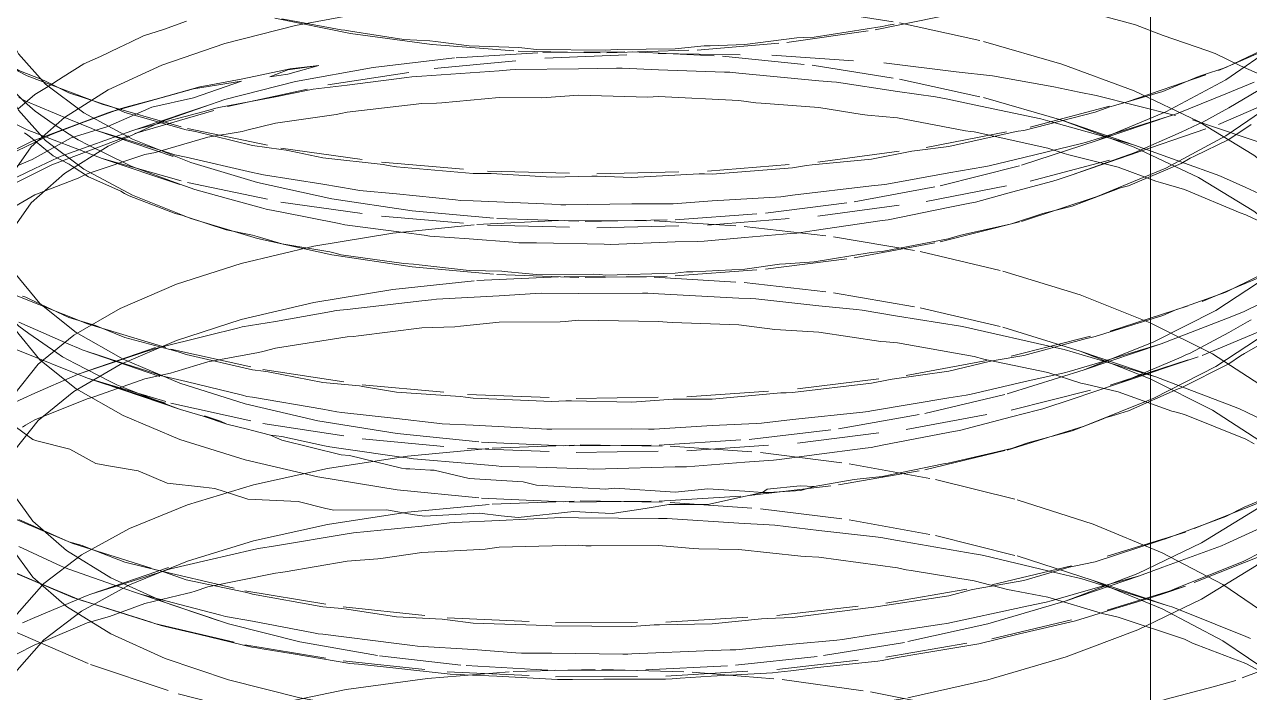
# Model space of a CAD drawing. Header units: millimetres. Extents: x 6 to 204, y 6 to 292.
# Drawn here: x 59.38 to 89.26, y 89.05 to 105.35 of the extents above; entities that cross this region are included whole.
import ezdxf

# ---------------------------------------------------------------- set-up
doc = ezdxf.new("R2010")
doc.units = ezdxf.units.MM
doc.linetypes.add('HIDDEN', pattern=[3, 2, -1])
doc.layers.add('M-VIEW', color=7, linetype='CONTINUOUS', lineweight=0)
doc.layers.add('M-VIEW-HIDD', color=8, linetype='HIDDEN', lineweight=0)

msp = doc.modelspace()

# ---------------------------------------------------------------- linework, layer by layer
at = {"layer": 'M-VIEW', "lineweight": 0}
msp.add_line((86.847, 84.457), (86.847, 107.454), dxfattribs=at)
at = {"layer": 'M-VIEW-HIDD', "lineweight": 0}
for p, q in [((62.094, 102.787), (64.264, 103.518)), ((61.411, 103.196), (61.689, 103.289)), ((85.545, 102.523), (87.379, 103.14)), ((84.687, 103.014), (86.458, 102.409)), ((61.113, 102.777), (63.434, 101.986)), ((61.275, 102.086), (63.532, 101.324)), ((84.934, 101.686), (86.301, 102.158)), ((60.684, 96.82), (63.082, 97.643)), ((85.227, 96.926), (87.111, 97.563)), ((60.786, 97.416), (63.164, 96.601)), ((85.127, 97.384), (86.979, 96.756)), ((86.115, 96.608), (88.109, 97.279)), ((60.913, 96.727), (64.311, 95.603)), ((60.998, 91.457), (63.35, 92.259)), ((84.789, 91.295), (86.578, 91.904)), ((85.447, 91.788), (87.254, 91.179)), ((62.207, 91.453), (64.355, 90.73)), ((87.171, 91.472), (87.704, 91.652)), ((60.559, 91.373), (60.707, 91.323))]:
    msp.add_line(p, q, dxfattribs=at)
for points in [[(75.212, 115.779), (72.516, 115.806), (69.871, 115.69), (67.323, 115.435), (64.916, 115.048), (62.691, 114.536), (60.687, 113.912), (58.939, 113.186), (57.477, 112.376), (56.325, 111.495), (55.504, 110.561), (55.027, 109.592), (54.904, 108.608), (55.136, 107.626), (55.719, 106.667), (56.643, 105.747), (57.893, 104.886), (59.446, 104.1)], [(75.212, 114.461), (72.516, 114.488), (69.871, 114.372), (67.323, 114.117), (64.916, 113.729), (62.691, 113.218), (60.687, 112.593), (58.939, 111.868), (57.477, 111.057), (56.325, 110.177), (55.504, 109.243), (55.027, 108.274), (54.904, 107.29), (55.136, 106.308), (55.719, 105.348), (56.643, 104.429), (57.893, 103.568), (59.446, 102.781)], [(65.484, 105.505), (67.332, 105.132), (69.322, 104.863), (71.418, 104.703), (73.585, 104.657), (75.784, 104.728), (77.979, 104.916), (80.131, 105.222), (82.203, 105.64), (84.159, 106.167), (85.966, 106.794), (87.591, 107.513), (89.008, 108.314), (90.191, 109.184), (91.12, 110.111), (91.779, 111.08), (92.157, 112.078), (92.247, 113.087)], [(60.827, 103.196), (59.893, 103.892), (59.229, 104.632), (58.847, 105.399), (58.752, 106.179), (58.947, 106.957), (59.427, 107.716), (60.186, 108.443), (61.209, 109.121), (62.479, 109.738), (63.975, 110.281), (65.669, 110.738), (67.533, 111.1), (69.535, 111.359), (71.641, 111.507), (73.812, 111.541), (76.013, 111.458), (78.206, 111.257)], [(88.44, 98.376), (89.719, 99.215), (90.755, 100.116), (91.529, 101.065), (92.028, 102.048), (92.243, 103.051), (92.172, 104.057), (91.814, 105.051), (91.177, 106.02), (90.271, 106.947), (89.112, 107.818), (87.719, 108.622), (86.117, 109.346), (84.333, 109.979), (82.397, 110.514), (80.343, 110.941), (78.206, 111.257)], [(60.827, 101.826), (59.893, 102.522), (59.229, 103.261), (58.847, 104.029), (58.752, 104.809), (58.947, 105.587), (59.427, 106.346), (60.186, 107.072), (61.209, 107.751), (62.479, 108.368), (63.975, 108.911), (65.669, 109.368), (67.533, 109.73), (69.535, 109.989), (71.641, 110.137), (73.812, 110.171), (76.013, 110.088), (78.206, 109.887)], [(88.44, 97.005), (89.719, 97.845), (90.755, 98.746), (91.529, 99.695), (92.028, 100.678), (92.243, 101.68), (92.172, 102.686), (91.814, 103.681), (91.177, 104.649), (90.271, 105.576), (89.112, 106.448), (87.719, 107.252), (86.117, 107.976), (84.333, 108.609), (82.397, 109.143), (80.343, 109.571), (78.206, 109.887)], [(59.446, 104.1), (61.275, 103.404), (63.351, 102.813), (65.635, 102.338), (68.09, 101.99), (70.673, 101.777), (73.338, 101.705), (76.041, 101.776), (78.735, 101.992), (81.373, 102.35), (83.91, 102.847), (86.301, 103.476), (88.507, 104.228), (90.488, 105.092), (92.21, 106.055), (93.645, 107.102), (94.766, 108.218), (95.556, 109.385)], [(83.615, 109.255), (86.026, 108.642), (88.256, 107.904), (90.265, 107.053), (92.02, 106.101), (93.49, 105.063), (94.65, 103.954), (95.48, 102.792), (95.965, 101.595), (96.097, 100.381), (95.874, 99.17), (95.3, 97.98), (94.384, 96.83), (93.142, 95.738), (91.597, 94.72), (89.773, 93.793), (87.704, 92.97), (85.424, 92.263)], [(59.446, 102.781), (61.275, 102.086), (63.351, 101.494), (65.635, 101.02), (68.09, 100.672), (70.673, 100.459), (73.338, 100.387), (76.041, 100.458), (78.735, 100.674), (81.373, 101.032), (83.91, 101.529), (86.301, 102.158), (88.507, 102.91), (90.488, 103.774), (92.21, 104.737), (93.645, 105.784), (94.766, 106.9), (95.556, 108.067)], [(83.615, 107.937), (86.026, 107.324), (88.256, 106.586), (90.265, 105.735), (92.02, 104.783), (93.49, 103.744), (94.65, 102.636), (95.48, 101.474), (95.965, 100.277), (96.097, 99.063), (95.874, 97.852), (95.3, 96.662), (94.384, 95.512), (93.142, 94.42), (91.597, 93.402), (89.773, 92.475), (87.704, 91.652), (85.424, 90.945)], [(82.868, 106.227), (84.027, 106.001), (84.364, 105.934), (85.088, 105.714), (86.215, 105.417), (86.482, 105.345), (87.158, 105.084), (88.225, 104.716), (88.425, 104.647)], [(59.14, 99.286), (58.809, 100.057), (58.766, 100.838), (59.012, 101.613), (59.543, 102.368), (60.35, 103.086), (61.419, 103.755), (62.731, 104.36), (64.264, 104.888), (65.991, 105.329), (67.882, 105.673), (69.905, 105.912), (72.025, 106.041), (74.205, 106.054), (76.407, 105.949), (78.594, 105.727), (80.727, 105.39), (82.77, 104.94)], [(60.827, 103.196), (62.014, 102.556), (63.434, 101.986), (65.063, 101.498), (66.872, 101.102), (68.831, 100.807), (70.904, 100.62), (73.057, 100.546), (75.252, 100.589), (77.452, 100.749), (79.618, 101.027), (81.712, 101.418), (83.7, 101.919), (85.545, 102.523), (87.217, 103.221), (88.686, 104.003), (89.928, 104.857), (90.92, 105.772)], [(58.208, 105.231), (58.345, 104.843), (58.364, 104.786), (58.434, 104.624), (58.798, 104.063), (58.824, 104.023), (59.375, 103.468), (59.571, 103.296), (59.634, 103.241), (60.08, 102.927), (60.609, 102.584), (60.683, 102.535), (60.935, 102.407), (61.879, 101.945), (61.979, 101.895)], [(59.217, 103.285), (59.627, 103.645), (59.957, 103.84), (60.322, 104.074), (60.823, 104.392), (61.235, 104.57), (61.685, 104.787), (61.964, 104.92), (62.28, 105.071), (62.77, 105.228), (63.328, 105.433)], [(65.653, 105.49), (67.101, 105.222), (67.193, 105.215), (67.333, 105.192), (68.629, 104.989), (69.265, 104.954), (69.403, 104.935), (70.224, 104.828), (71.437, 104.789), (71.587, 104.773), (71.87, 104.743), (73.551, 104.726), (73.68, 104.737), (73.834, 104.738), (75.25, 104.755), (75.955, 104.829), (76.103, 104.832), (76.952, 104.862), (78.223, 105.024), (78.377, 105.031), (78.64, 105.046), (80.298, 105.299), (80.445, 105.336), (80.591, 105.361)], [(82.88, 90.733), (84.789, 91.295), (86.538, 91.954), (88.095, 92.702), (89.435, 93.528), (90.535, 94.419), (91.374, 95.361), (91.939, 96.342), (92.22, 97.345), (92.212, 98.356), (91.915, 99.358), (91.335, 100.337), (90.48, 101.278), (89.367, 102.165), (88.014, 102.987), (86.445, 103.73), (84.687, 104.384), (82.77, 104.94)], [(54.86, 97.992), (55.669, 99.071), (56.816, 100.098), (58.284, 101.055), (60.046, 101.926), (62.072, 102.696), (64.329, 103.351), (66.776, 103.882), (69.373, 104.278), (72.074, 104.532), (74.834, 104.641), (77.606, 104.603), (80.341, 104.418), (82.108, 104.199), (82.991, 104.096), (84.489, 103.831), (85.108, 103.698), (85.518, 103.622), (87.871, 103.025), (90.012, 102.309)], [(63.55, 102.743), (63.325, 102.78), (61.828, 103.208), (61.644, 103.288), (61.554, 103.325), (60.463, 103.685), (59.889, 103.97), (59.803, 104.011), (59.243, 104.226), (58.378, 104.727), (58.306, 104.767), (58.179, 104.825)], [(59.14, 97.916), (58.809, 98.687), (58.766, 99.467), (59.012, 100.243), (59.543, 100.997), (60.35, 101.716), (61.419, 102.385), (62.731, 102.989), (64.264, 103.518), (65.991, 103.959), (67.882, 104.303), (69.905, 104.542), (72.025, 104.67), (74.205, 104.683), (76.407, 104.579), (78.594, 104.357), (80.727, 104.019), (82.77, 103.57)], [(63.55, 102.743), (64.939, 102.398), (65.641, 102.302), (65.761, 102.287), (65.881, 102.263), (66.654, 102.096), (68.129, 101.935), (68.247, 101.914), (68.455, 101.876), (70.324, 101.717), (70.63, 101.72), (70.76, 101.714), (72.242, 101.623), (73.216, 101.654), (73.352, 101.65), (74.192, 101.618), (75.839, 101.706), (75.967, 101.705), (76.154, 101.702), (78.111, 101.851), (78.458, 101.91), (78.589, 101.925), (80.042, 102.069), (81.022, 102.262), (81.154, 102.279), (81.929, 102.375), (83.498, 102.727), (83.616, 102.746), (83.754, 102.767), (85.5, 103.213), (85.83, 103.336), (85.943, 103.37), (87.15, 103.721), (87.98, 104.07), (88.087, 104.106), (88.687, 104.305), (89.928, 104.894)], [(88.425, 104.647), (89.043, 104.345), (90.02, 103.91)], [(66.557, 104.35), (65.924, 104.275), (65.857, 104.267), (64.7, 104.027), (63.79, 103.856), (63.656, 103.832), (62.611, 103.538), (61.818, 103.324), (61.689, 103.289), (60.773, 102.949), (60.195, 102.73), (59.992, 102.654), (59.213, 102.276), (58.791, 102.049), (58.684, 101.994), (58.588, 101.942), (57.954, 101.534), (57.674, 101.31), (57.513, 101.183), (57.013, 100.74), (56.859, 100.527), (56.746, 100.371), (56.403, 99.912)], [(60.827, 101.826), (62.014, 101.186), (63.434, 100.616), (65.063, 100.128), (66.872, 99.732), (68.831, 99.437), (70.904, 99.25), (73.057, 99.176), (75.252, 99.218), (77.452, 99.379), (79.618, 99.656), (81.712, 100.048), (83.7, 100.549), (85.545, 101.152), (87.217, 101.85), (88.686, 102.632), (89.928, 103.487), (90.92, 104.401)], [(65.36, 104.073), (65.799, 104.245), (66.557, 104.35)], [(65.36, 104.073), (65.799, 104.14), (66.557, 104.35)], [(58.7, 101.391), (59.633, 101.84), (60.185, 102.098), (60.274, 102.138), (60.903, 102.363), (61.999, 102.755), (62.094, 102.787), (62.313, 102.844), (63.85, 103.254), (64.047, 103.308), (64.156, 103.336), (65.5, 103.59), (66.294, 103.748), (66.416, 103.77), (67.246, 103.87), (68.702, 104.061), (68.825, 104.076), (69.071, 104.09), (70.958, 104.221), (71.227, 104.243), (71.355, 104.252), (72.889, 104.267), (73.819, 104.289), (73.956, 104.29), (74.846, 104.248), (76.451, 104.192), (76.583, 104.186), (76.808, 104.163), (78.758, 103.981), (79.063, 103.956), (79.19, 103.945), (80.676, 103.717), (81.602, 103.585), (81.733, 103.565), (81.863, 103.536), (82.545, 103.388), (84.175, 103.048)], [(64.668, 103.969), (63.501, 103.779), (61.411, 103.196), (59.563, 102.507), (57.99, 101.726), (56.719, 100.87), (55.772, 99.954), (55.165, 98.996)], [(64.668, 103.969), (63.501, 103.559), (62.481, 103.333), (61.411, 102.861), (60.516, 102.587), (59.563, 102.057), (58.807, 101.742), (57.99, 101.162), (57.384, 100.814), (56.719, 100.191), (56.271, 99.819), (55.772, 99.16), (55.487, 98.773)], [(59.243, 103.57), (59.409, 103.482), (60.463, 103.042), (61.017, 102.815), (61.113, 102.777), (61.828, 102.555), (62.947, 102.205), (63.049, 102.175), (63.325, 102.114), (64.939, 101.743), (65.095, 101.706), (65.206, 101.68), (66.654, 101.453), (67.422, 101.324), (67.547, 101.304), (68.455, 101.221), (69.89, 101.073), (70.017, 101.061), (70.324, 101.051), (72.242, 100.968), (72.458, 100.956), (72.586, 100.95), (74.192, 100.974), (75.068, 100.976), (75.205, 100.978), (76.154, 101.047), (77.697, 101.14), (77.829, 101.149), (78.111, 101.185), (80.042, 101.416), (80.288, 101.442), (80.412, 101.457), (81.929, 101.732), (82.78, 101.878), (82.908, 101.901), (83.754, 102.11), (85.167, 102.449), (85.284, 102.478), (85.5, 102.547), (87.15, 103.069), (87.381, 103.142), (87.483, 103.175), (88.687, 103.661), (89.373, 103.942)], [(61.979, 101.895), (62.083, 101.856), (63.055, 101.498), (63.532, 101.324), (64.3, 101.116), (65.158, 100.879), (65.276, 100.845), (65.653, 100.774), (67.05, 100.496), (67.193, 100.466), (68.629, 100.28), (69.125, 100.21), (69.265, 100.189), (70.224, 100.125), (71.293, 100.041), (71.437, 100.028), (71.87, 100.026), (73.517, 99.993), (73.68, 99.987), (75.25, 100.047), (75.806, 100.061), (75.955, 100.063), (76.952, 100.158), (78.075, 100.252), (78.223, 100.264), (78.64, 100.328), (80.298, 100.566), (80.445, 100.585), (81.909, 100.888), (82.44, 100.993), (82.576, 101.019), (83.459, 101.262), (84.461, 101.533), (84.591, 101.567), (84.932, 101.687), (86.314, 102.173), (86.451, 102.22), (87.592, 102.727), (88.008, 102.917), (88.11, 102.962), (88.754, 103.321), (89.473, 103.74)], [(59.139, 100.914), (59.633, 101.197), (60.684, 101.602), (60.767, 101.642), (60.903, 101.708), (62.313, 102.178), (62.572, 102.231), (62.676, 102.26), (63.85, 102.6), (64.689, 102.743), (64.804, 102.771), (65.5, 102.947), (66.981, 103.156), (67.094, 103.18), (67.246, 103.213), (69.071, 103.424), (69.427, 103.43), (69.556, 103.441), (70.958, 103.568), (71.979, 103.564), (72.114, 103.572), (72.889, 103.624), (74.588, 103.58), (74.714, 103.585), (74.846, 103.591), (76.808, 103.497), (77.215, 103.439), (77.349, 103.429), (78.758, 103.33), (79.811, 103.156), (79.944, 103.142), (80.676, 103.073), (82.337, 102.755), (82.456, 102.74), (82.545, 102.73), (84.346, 102.333), (84.739, 102.203), (84.857, 102.172), (86.061, 101.869), (86.979, 101.528), (87.091, 101.494), (87.675, 101.327), (89.036, 100.756), (89.172, 100.711), (90.537, 100.06)], [(82.88, 89.363), (84.789, 89.924), (86.538, 90.584), (88.095, 91.332), (89.435, 92.157), (90.535, 93.048), (91.374, 93.991), (91.939, 94.972), (92.22, 95.975), (92.212, 96.986), (91.915, 97.988), (91.335, 98.967), (90.48, 99.907), (89.367, 100.795), (88.014, 101.617), (86.445, 102.36), (84.687, 103.014), (82.77, 103.57)], [(59.375, 102.709), (59.457, 102.655), (59.52, 102.602), (60.08, 102.151), (60.469, 101.946), (60.543, 101.896), (60.935, 101.636), (61.724, 101.285), (61.816, 101.232), (61.929, 101.168), (63.055, 100.738), (63.219, 100.699), (63.331, 100.661), (64.3, 100.339), (64.937, 100.211), (65.054, 100.176), (65.653, 100.003), (66.824, 99.804), (66.959, 99.769), (67.101, 99.733), (68.629, 99.517), (68.865, 99.507), (69.008, 99.489), (70.224, 99.349), (71.025, 99.334), (71.167, 99.32), (71.87, 99.256), (73.256, 99.26), (73.413, 99.249), (73.551, 99.239), (75.25, 99.283), (75.528, 99.315), (75.68, 99.321), (76.952, 99.382), (77.799, 99.501), (77.946, 99.51), (78.64, 99.559), (80.033, 99.789), (80.189, 99.803), (80.298, 99.813), (81.909, 100.123), (82.187, 100.205), (82.324, 100.235), (83.459, 100.485), (84.221, 100.74), (84.349, 100.771), (84.932, 100.919), (86.115, 101.363), (86.246, 101.4), (86.314, 101.419), (87.592, 101.961), (87.818, 102.094), (87.921, 102.142), (88.754, 102.544), (89.305, 102.914)], [(84.175, 103.048), (84.346, 103), (86.061, 102.519), (86.35, 102.44), (86.458, 102.409), (87.675, 101.97), (88.447, 101.691), (88.552, 101.652), (89.172, 101.371), (90.345, 100.827), (90.435, 100.784), (90.537, 100.726), (91.757, 100.006), (91.968, 99.875), (92.04, 99.829), (92.821, 99.241)], [(90.012, 102.309), (91.905, 101.484), (93.518, 100.567), (94.822, 99.571), (95.795, 98.515), (96.421, 97.416), (96.69, 96.294), (96.595, 95.166), (96.14, 94.054), (95.331, 92.975), (94.184, 91.948), (92.716, 90.991), (90.954, 90.12), (88.928, 89.35), (88.379, 89.191), (87.232, 88.892), (87.019, 88.828), (86.932, 88.803), (86.694, 88.701), (86.076, 88.565), (84.224, 88.164), (81.627, 87.768)], [(55.583, 101.363), (56.445, 100.434), (57.635, 99.561), (59.132, 98.759), (60.913, 98.045), (62.944, 97.434), (65.193, 96.936), (67.619, 96.564), (70.181, 96.326), (72.834, 96.226), (75.534, 96.271), (78.233, 96.459), (80.885, 96.791), (83.444, 97.263), (85.866, 97.867), (88.109, 98.597), (90.135, 99.441), (91.909, 100.386)], [(59.114, 96.317), (59.713, 97.064), (60.584, 97.772), (61.714, 98.426), (63.082, 99.013), (64.664, 99.522), (66.433, 99.94), (68.36, 100.26), (70.409, 100.473), (72.547, 100.573), (74.736, 100.558), (76.938, 100.425), (79.115, 100.175), (81.23, 99.81), (83.245, 99.334), (85.127, 98.754), (86.842, 98.077), (88.361, 97.314)], [(55.583, 100.045), (56.445, 99.116), (57.635, 98.243), (59.132, 97.441), (60.913, 96.727), (62.944, 96.116), (65.193, 95.618), (67.619, 95.246), (70.181, 95.007), (72.834, 94.908), (75.534, 94.953), (78.233, 95.141), (80.885, 95.473), (83.444, 95.945), (85.866, 96.549), (88.109, 97.279), (90.135, 98.123), (91.909, 99.068)], [(59.14, 99.286), (59.754, 98.541), (60.641, 97.835), (61.784, 97.185), (63.164, 96.601), (64.758, 96.098), (66.537, 95.684), (68.471, 95.371), (70.526, 95.164), (72.668, 95.07), (74.858, 95.091), (77.06, 95.231), (79.235, 95.487), (81.345, 95.859), (83.354, 96.34), (85.227, 96.926), (86.932, 97.608), (88.44, 98.376)], [(55.165, 98.996), (54.909, 98.015), (55.008, 97.03), (55.46, 96.06), (56.258, 95.123), (57.387, 94.238), (58.829, 93.422), (60.559, 92.691), (62.546, 92.059), (64.756, 91.539), (67.152, 91.143), (69.692, 90.879), (72.332, 90.753), (75.026, 90.77), (77.729, 90.932), (80.393, 91.237), (82.973, 91.683), (85.424, 92.263)], [(59.114, 94.946), (59.713, 95.693), (60.584, 96.401), (61.714, 97.056), (63.082, 97.643), (64.664, 98.151), (66.433, 98.57), (68.36, 98.889), (70.409, 99.102), (72.547, 99.203), (74.736, 99.188), (76.938, 99.055), (79.115, 98.805), (81.23, 98.44), (83.245, 97.964), (85.127, 97.384), (86.842, 96.707), (88.361, 95.944)], [(59.33, 98.725), (59.409, 98.698), (59.491, 98.661), (60.463, 98.205), (61.113, 98.006), (61.208, 97.969), (61.828, 97.716), (63.049, 97.394), (63.147, 97.36), (63.325, 97.297), (64.939, 96.929), (65.206, 96.898), (65.322, 96.876), (66.654, 96.615), (67.547, 96.534), (67.673, 96.514), (68.455, 96.383), (70.017, 96.279), (70.139, 96.263), (70.324, 96.237), (72.242, 96.152), (72.586, 96.169), (72.718, 96.167), (74.192, 96.136), (75.205, 96.207), (75.342, 96.209), (76.154, 96.209), (77.829, 96.365), (77.956, 96.369), (78.111, 96.373), (80.042, 96.598), (80.412, 96.677), (80.541, 96.696), (81.929, 96.892), (82.908, 97.13), (83.035, 97.152), (83.754, 97.273), (85.284, 97.693), (85.396, 97.716), (85.5, 97.737), (87.15, 98.249), (87.483, 98.396), (87.588, 98.435), (88.687, 98.822), (89.472, 99.213)], [(58.443, 98.792), (58.552, 98.663), (58.606, 98.601), (58.897, 98.32), (59.238, 97.99), (59.481, 97.809), (60.164, 97.342), (60.307, 97.241), (60.615, 97.078), (61.484, 96.636), (61.631, 96.559), (61.995, 96.417), (63.006, 96.027), (63.183, 95.957), (63.596, 95.838), (64.162, 95.673), (64.311, 95.603), (64.819, 95.481), (64.937, 95.446), (65.382, 95.333)], [(59.061, 96.1), (59.633, 96.359), (60.598, 96.783), (60.684, 96.82), (60.903, 96.893), (62.313, 97.363), (62.472, 97.416), (62.572, 97.449), (63.85, 97.762), (64.574, 97.944), (64.689, 97.972), (65.5, 98.109), (66.863, 98.353), (66.981, 98.373), (67.246, 98.4), (69.071, 98.607), (69.303, 98.636), (69.427, 98.65), (70.958, 98.729), (71.844, 98.786), (71.979, 98.793), (72.889, 98.787), (74.457, 98.796), (74.588, 98.796), (74.846, 98.779), (76.808, 98.677), (77.086, 98.666), (77.215, 98.66), (78.758, 98.49), (79.676, 98.399), (79.811, 98.385), (80.676, 98.237), (82.212, 97.991), (82.337, 97.969), (82.545, 97.921), (84.346, 97.512), (84.624, 97.451), (84.739, 97.425), (86.061, 97.029), (86.867, 96.791), (86.979, 96.756), (87.675, 96.491), (88.936, 96.007), (89.036, 95.968), (89.172, 95.902), (90.537, 95.236)], [(59.243, 98.087), (60.463, 97.553), (60.695, 97.454), (60.786, 97.416), (61.828, 97.074), (62.586, 96.825), (62.69, 96.792), (63.325, 96.641), (64.696, 96.305), (64.803, 96.28), (64.939, 96.258), (66.654, 95.964), (66.995, 95.902), (67.116, 95.882), (68.455, 95.741), (69.438, 95.626), (69.569, 95.612), (70.324, 95.579), (71.993, 95.486), (72.12, 95.48), (72.242, 95.482), (74.192, 95.486), (74.602, 95.482), (74.735, 95.482), (76.154, 95.567), (77.223, 95.618), (77.36, 95.626), (78.111, 95.714), (79.831, 95.897), (79.958, 95.912), (80.042, 95.927), (81.929, 96.244), (82.347, 96.31), (82.471, 96.331), (83.754, 96.63), (84.744, 96.854), (84.866, 96.883), (85.5, 97.076), (87.004, 97.53), (87.111, 97.563), (88.687, 98.174), (89.038, 98.312), (89.134, 98.351), (90.097, 98.822)], [(59.329, 95.529), (59.404, 95.573), (59.633, 95.709), (60.903, 96.222), (60.998, 96.246), (61.092, 96.278), (62.313, 96.706), (62.94, 96.843), (63.048, 96.874), (63.85, 97.12), (65.084, 97.348), (65.195, 97.376), (65.5, 97.458), (67.246, 97.73), (67.407, 97.738), (67.528, 97.753), (69.071, 97.951), (69.879, 97.976), (70.011, 97.989), (70.958, 98.087), (72.442, 98.1), (72.57, 98.109), (72.889, 98.135), (74.846, 98.109), (75.058, 98.087), (75.189, 98.081), (76.808, 98.023), (77.682, 97.912), (77.819, 97.902), (78.758, 97.848), (80.27, 97.618), (80.397, 97.606), (80.676, 97.584), (82.545, 97.25), (82.777, 97.185), (82.898, 97.159), (84.346, 96.86), (85.15, 96.605), (85.27, 96.575), (86.061, 96.387), (87.366, 95.921), (87.472, 95.891), (87.675, 95.836), (89.172, 95.233), (89.375, 95.119)], [(65.382, 95.333), (65.653, 95.299), (66.696, 95.075), (66.824, 95.047), (67.101, 95.01), (68.629, 94.79), (68.714, 94.777), (68.865, 94.752), (70.224, 94.643), (70.882, 94.582), (71.025, 94.568), (71.87, 94.551), (73.107, 94.51), (73.256, 94.504), (73.551, 94.515), (75.25, 94.557), (75.368, 94.559), (75.528, 94.559), (76.952, 94.677), (77.653, 94.726), (77.799, 94.735), (78.64, 94.853), (79.885, 95.016), (80.033, 95.034), (80.298, 95.087), (81.909, 95.399), (82.042, 95.423), (82.187, 95.449), (83.459, 95.781), (84.093, 95.943), (84.221, 95.974), (84.932, 96.213), (85.991, 96.568), (86.115, 96.608), (86.314, 96.692), (87.592, 97.239), (87.711, 97.29), (87.818, 97.336), (88.754, 97.84), (89.216, 98.099), (89.305, 98.148)], [(54.86, 97.992), (54.405, 96.879), (54.31, 95.752), (54.579, 94.629), (55.205, 93.531), (56.178, 92.474), (57.482, 91.479), (59.095, 90.561), (60.988, 89.737), (63.129, 89.02), (65.482, 88.424), (68.006, 87.957), (70.659, 87.628), (73.394, 87.443), (76.166, 87.404), (78.926, 87.513), (81.627, 87.768)], [(59.14, 97.916), (59.754, 97.17), (60.641, 96.465), (61.784, 95.814), (63.164, 95.231), (64.758, 94.727), (66.537, 94.314), (68.471, 94), (70.526, 93.794), (72.668, 93.699), (74.858, 93.721), (77.06, 93.86), (79.235, 94.117), (81.345, 94.488), (83.354, 94.97), (85.227, 95.556), (86.932, 96.238), (88.44, 97.005)], [(89.788, 97.698), (89.136, 97.322), (89.046, 97.271), (88.754, 97.069), (87.592, 96.486), (87.52, 96.462), (86.314, 95.929), (85.89, 95.8), (85.768, 95.764), (85.649, 95.718), (84.932, 95.438), (83.852, 95.148)], [(78.327, 84.403), (80.46, 84.725), (82.508, 85.159), (84.437, 85.698), (86.212, 86.337), (87.803, 87.066), (89.183, 87.874), (90.329, 88.749), (91.22, 89.679), (91.842, 90.649), (92.183, 91.644), (92.239, 92.651), (92.007, 93.652), (91.492, 94.634), (90.704, 95.581), (89.654, 96.479), (88.361, 97.314)], [(63.183, 95.957), (60.913, 96.727), (64.162, 95.673)], [(82.88, 90.733), (80.843, 90.277), (78.714, 89.933), (76.53, 89.705), (74.327, 89.594), (72.145, 89.601), (70.021, 89.722), (67.992, 89.956), (66.092, 90.294), (64.355, 90.73), (62.811, 91.254), (61.486, 91.855), (60.403, 92.52), (59.581, 93.236), (59.034, 93.989), (58.772, 94.764), (58.799, 95.545), (59.114, 96.317)], [(78.327, 83.032), (80.46, 83.355), (82.508, 83.788), (84.437, 84.328), (86.212, 84.967), (87.803, 85.695), (89.183, 86.503), (90.329, 87.379), (91.22, 88.308), (91.842, 89.278), (92.183, 90.274), (92.239, 91.28), (92.007, 92.282), (91.492, 93.264), (90.704, 94.211), (89.654, 95.108), (88.361, 95.944)], [(59.057, 95.608), (59.577, 95.223), (59.682, 95.193), (60.485, 94.99), (61.115, 94.641), (61.428, 94.586), (62.149, 94.461), (62.862, 94.159), (63.748, 94.061), (64.017, 94.032), (64.728, 93.801), (64.825, 93.772), (66.053, 93.713), (66.731, 93.546), (66.925, 93.503), (68.219, 93.51), (68.835, 93.401), (69.138, 93.353), (70.476, 93.429), (71.007, 93.367), (71.424, 93.325), (72.782, 93.473), (73.209, 93.446), (73.712, 93.423), (74.519, 93.547), (75.097, 93.641), (75.393, 93.638), (76.051, 93.643), (76.969, 93.843), (77.381, 93.932)], [(65.382, 95.333), (65.653, 95.207), (67.101, 94.849), (67.305, 94.839), (68.573, 94.531), (68.68, 94.515), (68.781, 94.51), (69.286, 94.48), (69.374, 94.476), (70.224, 94.272), (71.541, 94.194), (71.87, 94.116), (73.551, 94.012), (73.778, 94.036), (75.25, 93.941), (76.044, 94.024), (76.952, 93.963), (77.381, 93.932)], [(60.768, 92.412), (61.942, 93.055), (63.35, 93.629), (64.967, 94.122), (66.767, 94.523), (68.718, 94.824), (70.786, 95.018), (72.936, 95.098), (75.13, 95.062), (77.33, 94.908), (79.499, 94.637), (81.598, 94.252), (83.592, 93.757), (85.447, 93.158), (87.129, 92.466), (88.61, 91.688), (89.865, 90.837), (90.872, 89.925)], [(78.639, 94.077), (79.617, 94.252), (79.763, 94.266), (80.298, 94.323), (81.793, 94.631), (81.909, 94.646), (83.459, 95.011), (83.852, 95.148)], [(82.88, 89.363), (80.843, 88.907), (78.714, 88.563), (76.53, 88.335), (74.327, 88.224), (72.145, 88.23), (70.021, 88.352), (67.992, 88.585), (66.092, 88.924), (64.355, 89.36), (62.811, 89.884), (61.486, 90.484), (60.403, 91.15), (59.581, 91.866), (59.034, 92.619), (58.772, 93.393), (58.799, 94.174), (59.114, 94.946)], [(59.243, 93.279), (60.463, 92.731), (60.786, 92.638), (60.88, 92.603), (61.828, 92.234), (62.69, 92.021), (62.794, 91.987), (63.325, 91.806), (64.803, 91.492), (64.939, 91.453), (66.654, 91.141), (67.116, 91.105), (67.24, 91.087), (68.455, 90.901), (69.569, 90.841), (69.698, 90.825), (70.324, 90.746), (72.12, 90.69), (72.242, 90.678), (74.192, 90.661), (74.735, 90.706), (74.871, 90.709), (76.154, 90.726), (77.36, 90.853), (77.495, 90.859), (78.111, 90.881), (79.958, 91.12), (80.042, 91.126), (81.929, 91.417), (82.471, 91.556), (82.597, 91.58), (83.754, 91.789), (84.866, 92.11), (84.986, 92.137), (85.5, 92.245), (87.111, 92.769), (87.212, 92.803), (88.687, 93.346), (89.134, 93.576), (89.232, 93.619), (90.097, 93.981)], [(77.381, 93.932), (77.495, 94.018), (78.302, 94.1), (78.639, 94.077)], [(77.381, 93.932), (77.527, 93.938), (78.313, 93.986), (78.639, 94.077)], [(60.768, 91.041), (61.942, 91.685), (63.35, 92.259), (64.967, 92.752), (66.767, 93.153), (68.718, 93.454), (70.786, 93.647), (72.936, 93.728), (75.13, 93.691), (77.33, 93.538), (79.499, 93.267), (81.598, 92.881), (83.592, 92.386), (85.447, 91.788), (87.129, 91.095), (88.61, 90.318), (89.865, 89.467), (90.872, 88.555)], [(59.329, 90.753), (59.633, 90.884), (60.903, 91.418), (60.998, 91.457), (62.313, 91.872), (62.834, 92.038), (62.94, 92.071), (63.85, 92.28), (64.97, 92.545), (65.084, 92.571), (65.5, 92.635), (67.246, 92.923), (67.407, 92.95), (69.071, 93.116), (69.748, 93.192), (69.879, 93.205), (70.958, 93.247), (72.309, 93.317), (72.442, 93.322), (72.889, 93.313), (74.846, 93.3), (74.933, 93.301), (75.058, 93.3), (76.808, 93.188), (77.547, 93.149), (77.682, 93.141), (78.758, 93.009), (80.139, 92.854), (80.27, 92.839), (80.676, 92.764), (82.545, 92.439), (82.661, 92.42), (82.777, 92.4), (84.346, 92.023), (85.03, 91.863), (85.15, 91.834), (86.061, 91.548), (87.256, 91.177), (87.366, 91.141), (87.675, 91.019), (89.172, 90.42), (89.287, 90.373)], [(84.301, 91.257), (84.423, 91.293), (85.5, 91.6), (86.578, 91.904), (87.15, 92.113), (88.578, 92.636), (88.687, 92.678), (90.097, 93.334)], [(63.437, 91.496), (63.541, 91.529), (63.85, 91.63), (65.5, 91.968), (65.625, 91.98), (65.74, 91.999), (67.246, 92.262), (67.997, 92.316), (68.125, 92.333), (69.071, 92.472), (70.489, 92.541), (70.616, 92.555), (70.958, 92.597), (72.889, 92.647), (73.069, 92.635), (73.199, 92.634), (74.846, 92.641), (75.693, 92.566), (75.83, 92.562), (76.808, 92.544), (78.313, 92.377), (78.442, 92.37), (78.758, 92.357), (80.676, 92.098), (80.886, 92.049), (81.011, 92.028), (82.545, 91.781), (83.359, 91.566), (83.485, 91.541), (84.346, 91.38), (85.704, 90.975), (85.818, 90.949), (86.061, 90.896), (87.675, 90.353), (87.873, 90.259), (87.974, 90.22), (89.172, 89.763), (89.816, 89.419)], [(58.076, 92.54), (58.829, 92.104), (60.559, 91.373), (62.546, 90.741), (64.756, 90.221), (67.152, 89.825), (69.692, 89.56), (72.332, 89.435), (75.026, 89.452), (77.729, 89.614), (80.393, 89.919), (82.973, 90.364), (85.424, 90.945)], [(78.327, 84.403), (76.136, 84.195), (73.934, 84.105), (71.76, 84.133), (69.65, 84.275), (67.641, 84.527), (65.769, 84.884), (64.064, 85.336), (62.557, 85.875), (61.273, 86.488), (60.236, 87.163), (59.462, 87.887), (58.966, 88.645), (58.755, 89.422), (58.834, 90.203), (59.201, 90.971), (59.849, 91.712), (60.768, 92.412)], [(84.301, 91.257), (84.183, 91.231), (83.754, 91.142), (81.878, 90.738), (81.756, 90.718), (80.042, 90.461), (79.333, 90.347), (79.198, 90.334), (78.111, 90.236), (76.728, 90.097), (76.596, 90.092), (76.154, 90.078), (74.192, 89.994), (74.1, 89.989), (73.973, 89.989), (72.242, 90.015), (71.499, 90.016), (71.365, 90.025), (70.324, 90.101), (68.965, 90.184), (68.839, 90.2), (68.455, 90.252), (66.654, 90.474), (66.539, 90.487), (66.426, 90.507), (64.939, 90.791), (64.281, 90.91), (64.168, 90.938), (63.325, 91.162), (62.207, 91.453), (62.106, 91.487), (61.828, 91.584), (60.463, 92.065), (60.356, 92.102), (60.275, 92.139), (59.243, 92.618)], [(89.535, 92.471), (89.126, 92.26), (87.972, 91.794), (87.622, 91.656), (87.171, 91.472), (86.717, 91.327), (85.91, 91.078), (85.021, 90.802)], [(59.012, 92.036), (59.683, 91.75), (60.707, 91.323), (60.803, 91.292), (60.935, 91.25), (61.551, 91.055), (62.709, 90.686), (62.81, 90.662), (62.945, 90.631), (63.646, 90.468), (64.92, 90.163), (65.002, 90.149), (65.123, 90.131), (65.93, 90), (67.315, 89.762), (67.528, 89.743), (68.363, 89.659), (69.765, 89.503), (70.003, 89.491), (70.111, 89.487), (70.904, 89.452), (72.38, 89.371), (72.471, 89.37), (72.579, 89.368), (72.747, 89.375), (73.507, 89.383), (75.012, 89.381), (75.178, 89.391), (75.372, 89.405), (76.128, 89.453), (77.628, 89.532), (77.767, 89.547), (78.071, 89.586), (78.722, 89.662), (80.193, 89.821), (80.302, 89.839), (80.663, 89.905), (81.245, 90.008)], [(57.563, 89.053), (58.24, 89.455), (58.305, 89.502), (58.516, 89.657), (59.633, 90.217), (59.698, 90.238), (59.781, 90.272), (60.903, 90.755), (61.455, 90.908), (62.313, 91.229), (63.331, 91.472), (63.437, 91.496)], [(78.327, 83.032), (76.136, 82.825), (73.934, 82.735), (71.76, 82.762), (69.65, 82.905), (67.641, 83.157), (65.769, 83.514), (64.064, 83.966), (62.557, 84.504), (61.273, 85.118), (60.236, 85.793), (59.462, 86.517), (58.966, 87.275), (58.755, 88.052), (58.834, 88.832), (59.201, 89.601), (59.849, 90.342), (60.768, 91.041)], [(85.021, 90.802), (83.654, 90.483), (83.088, 90.348), (82.657, 90.244), (81.245, 90.008)], [(65.386, 88.746), (67.226, 89.124), (69.208, 89.4), (71.299, 89.566), (73.463, 89.619), (75.662, 89.554), (77.858, 89.372), (80.013, 89.073), (82.091, 88.661), (84.054, 88.14), (85.87, 87.518), (87.506, 86.804), (88.935, 86.008), (90.132, 85.141), (91.075, 84.217), (91.75, 83.249), (92.144, 82.253), (92.25, 81.243)]]:
    msp.add_lwpolyline(points, dxfattribs=at)

doc.saveas('drawing.dxf')
